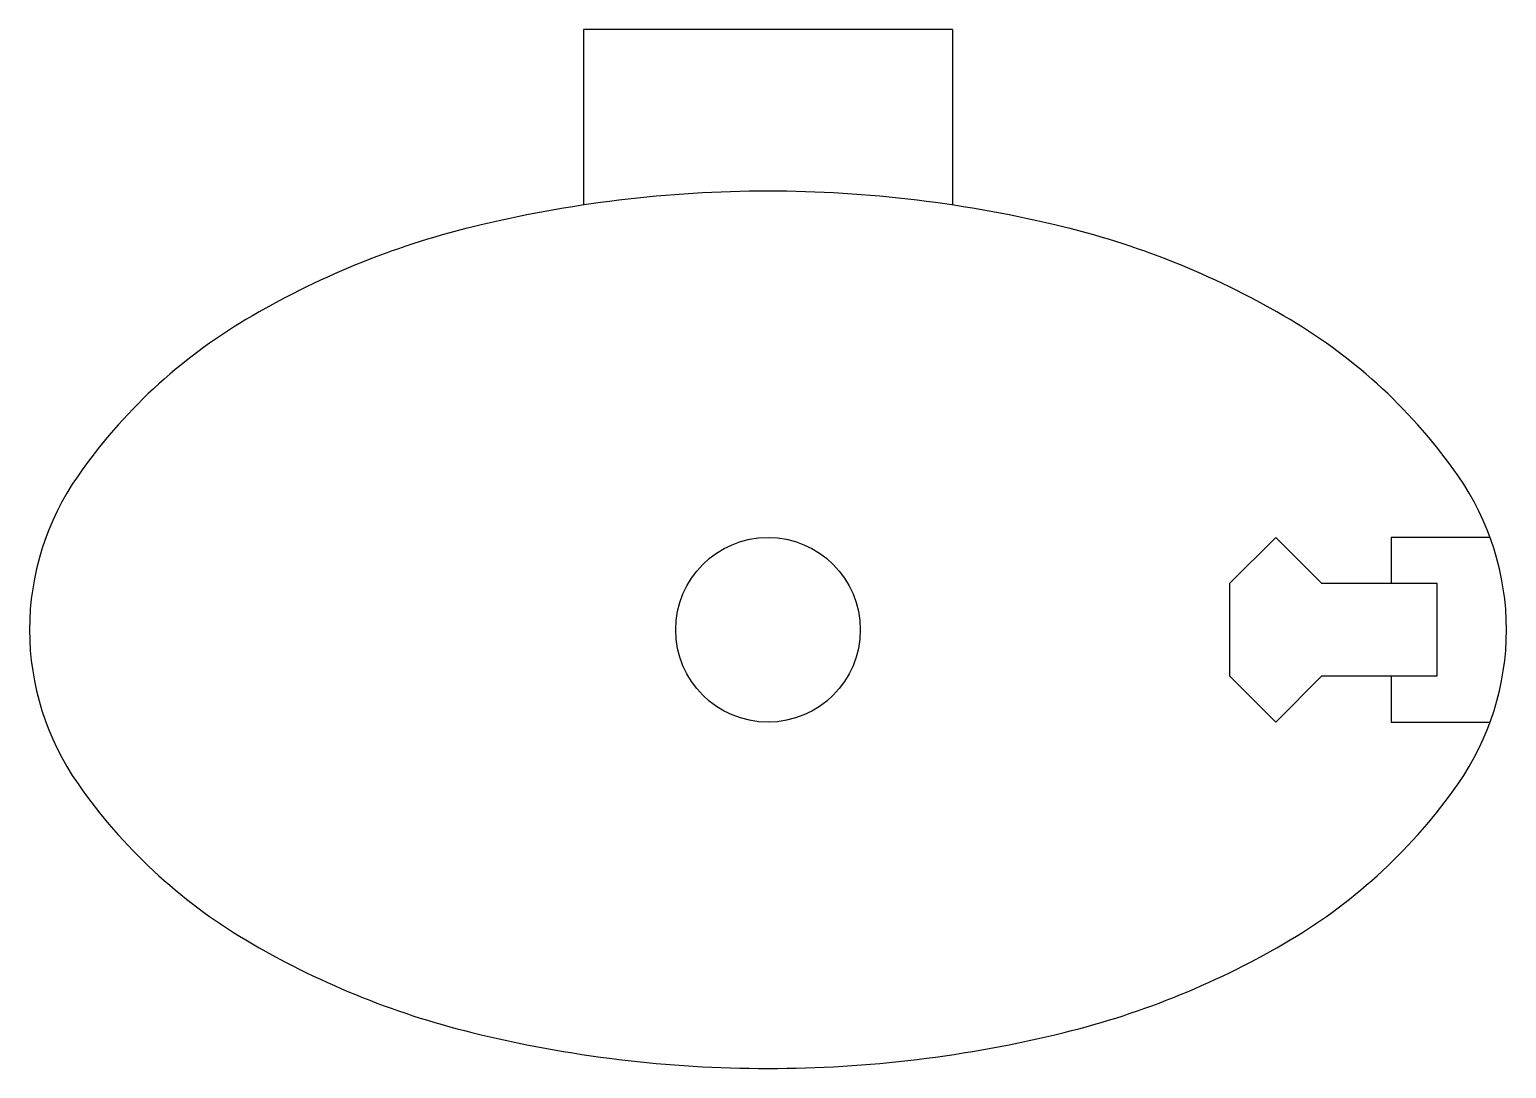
# Model space of a CAD drawing. Extents: x -8 to 8, y -11.2 to 0.
import ezdxf

# ---------------------------------------------------------------- set-up
doc = ezdxf.new("R2010")
doc.units = 0
doc.header["$LTSCALE"] = 0.375
doc.header["$MEASUREMENT"] = 0
doc.layers.get('0').update_dxf_attribs({"linetype": 'CONTINUOUS'})

msp = doc.modelspace()

# ---------------------------------------------------------------- linework, layer by layer
for p, q in [((2, 0), (-2, 0)), ((-2, 0), (-2, -1.9)), ((2, 0), (2, -1.9)), ((5.5, -5.5), (5, -6)), ((6, -6), (5.5, -5.5)), ((6.75, -5.5), (6.75, -6)), ((7.823, -5.5), (6.75, -5.5)), ((5, -6), (5, -7)), ((7.25, -6), (6, -6)), ((7.25, -7), (7.25, -6)), ((5, -7), (5.5, -7.5)), ((5.5, -7.5), (6, -7)), ((6, -7), (7.25, -7)), ((6.75, -7), (6.75, -7.5)), ((6.75, -7.5), (7.823, -7.5))]:
    msp.add_line(p, q)
msp.add_lwpolyline([(-8, -6.5, 0.15347), (-7.475, -8.169, 0.106868), (-5.657, -9.859, 0.073798), (-3.207, -10.861, 0.060361), (0, -11.25, 0.060361), (3.207, -10.861, 0.073798), (5.657, -9.859, 0.106868), (7.475, -8.169, 0.15347), (8, -6.5, 0.15347), (7.475, -4.831, 0.106868), (5.657, -3.141, 0.073798), (3.207, -2.139, 0.060361), (0, -1.75, 0.060361), (-3.207, -2.139, 0.073798), (-5.657, -3.141, 0.106868), (-7.475, -4.831, 0.15347)], format="xyb", close=True)
msp.add_circle((0, -6.5), 1)

doc.saveas('drawing.dxf')
